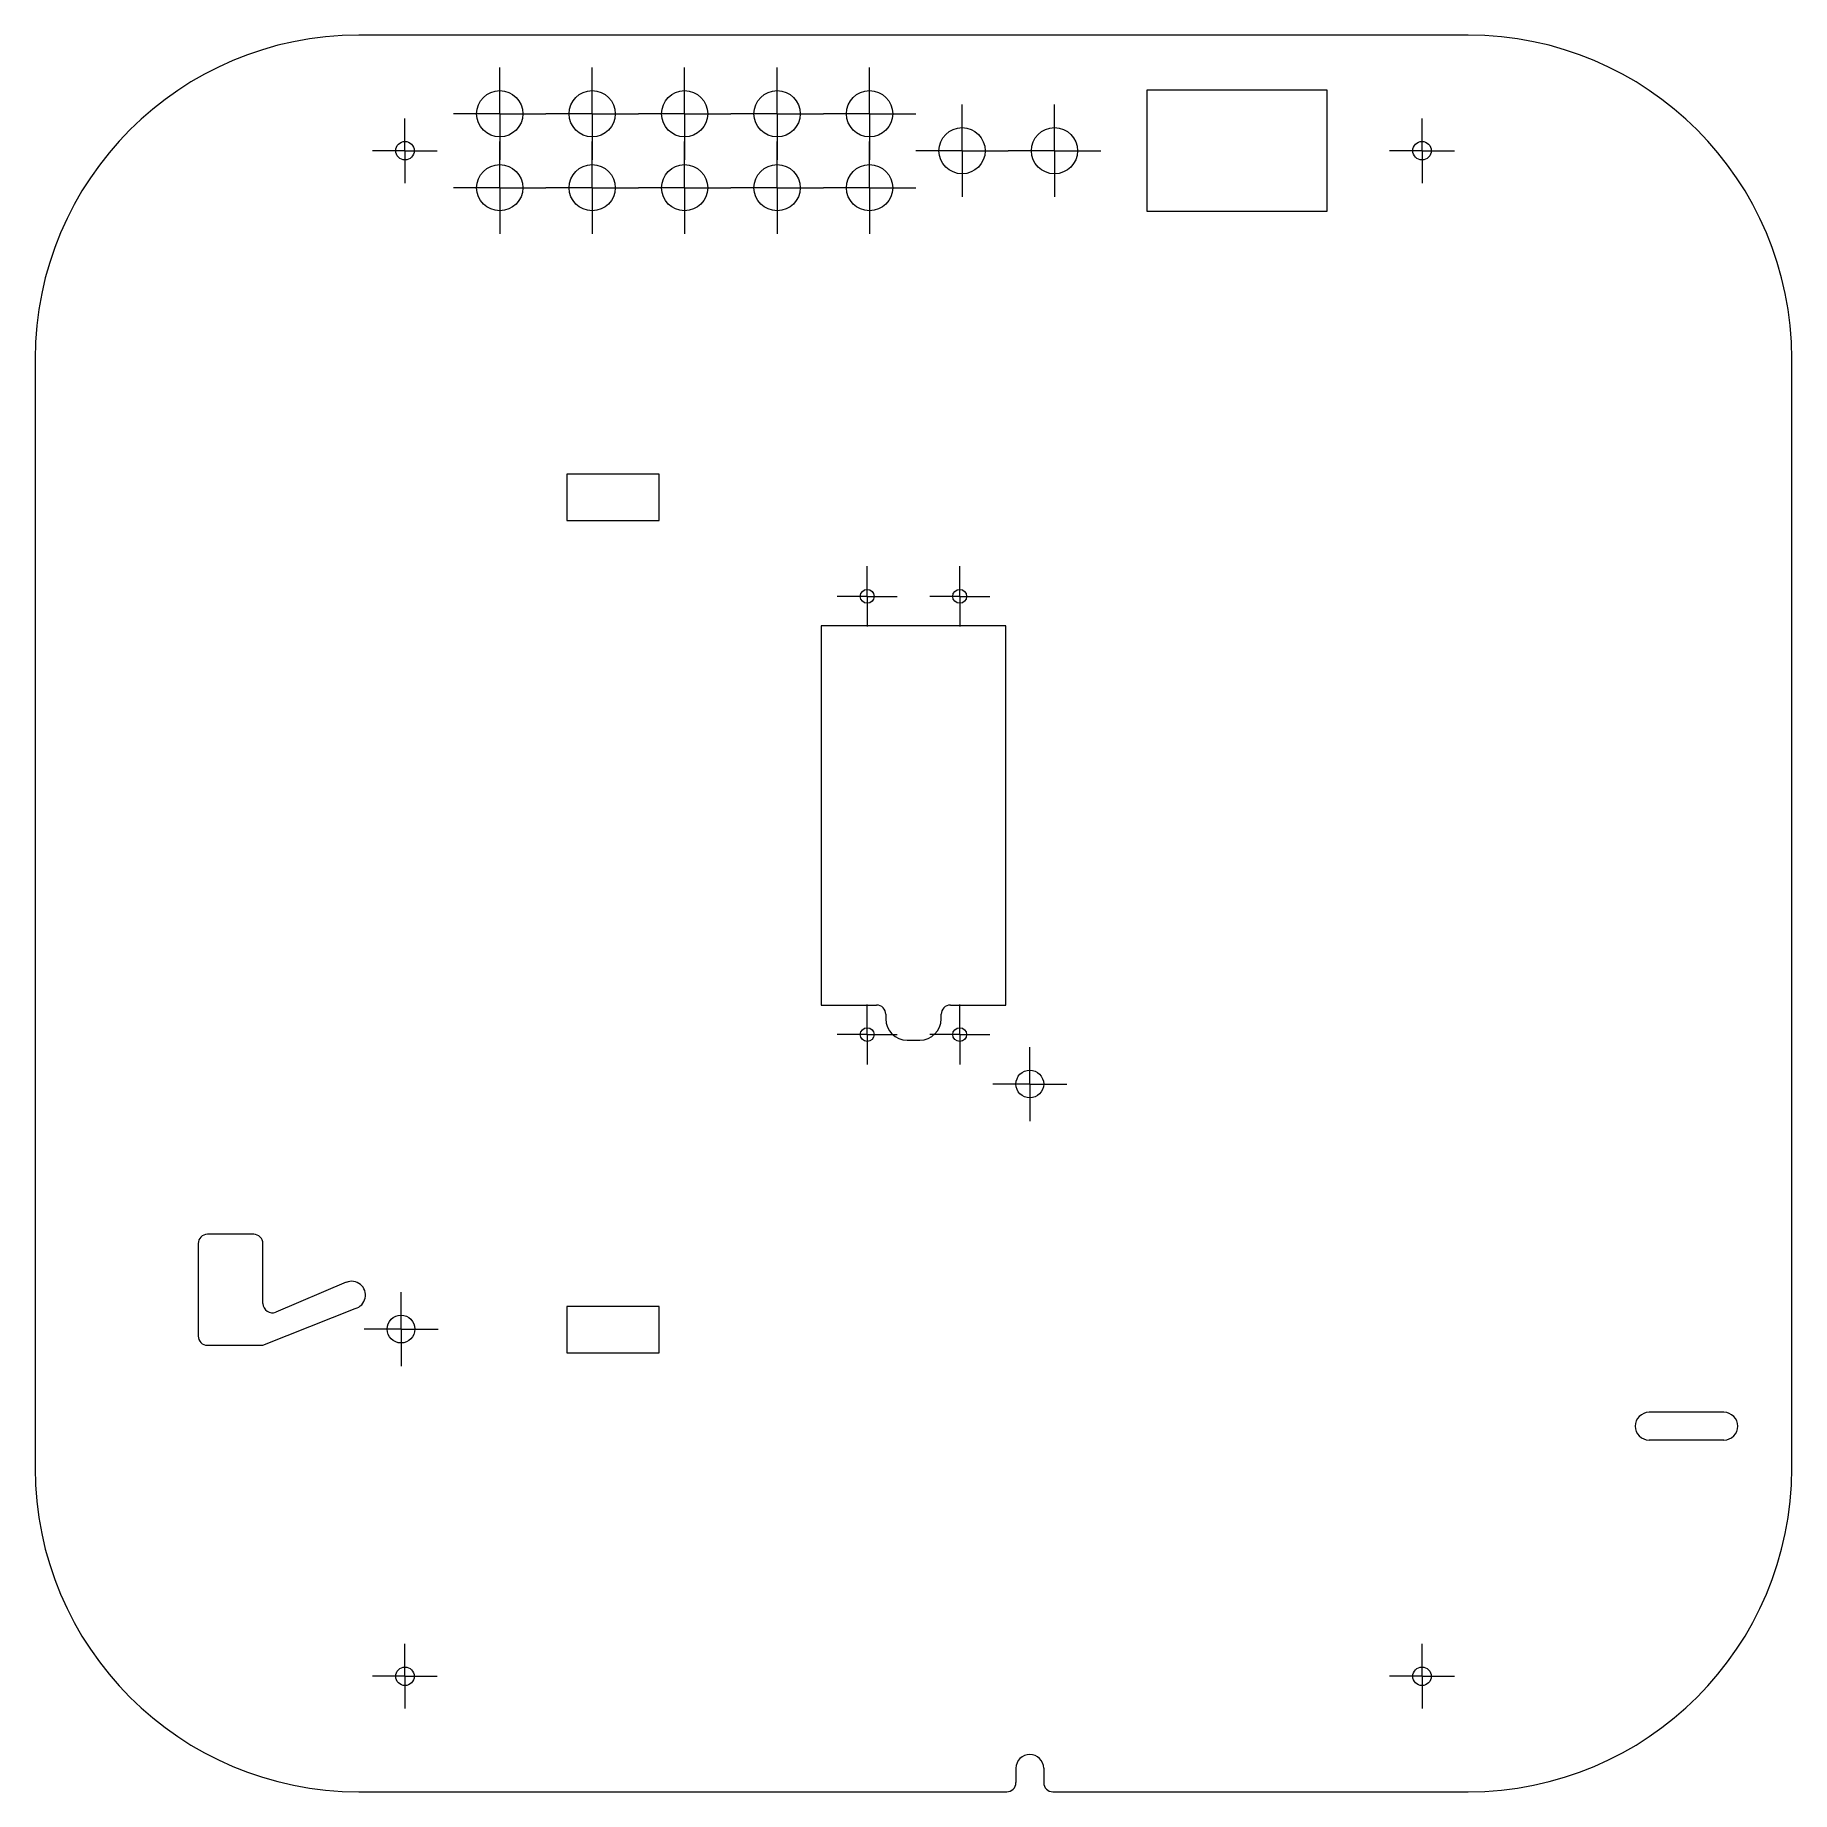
# Model space of a CAD drawing. Header units: millimetres. Extents: x 3.7 to 22.7, y 1.3 to 20.3.
import ezdxf

# ---------------------------------------------------------------- set-up
doc = ezdxf.new("R2010")
doc.units = ezdxf.units.MM

# ---------------------------------------------------------------- blocks, each defined once
blk = doc.blocks.new('SW_CENTERMARKSYMBOL_0')
at = {"color": 0, "linetype": 'Continuous', "lineweight": 0}
for p, q in [((0, 0.25), (0, 0.325)), ((0, 0), (0, 0.25)), ((-0.25, 0), (-0.325, 0)), ((0, 0), (-0.25, 0)), ((0, 0), (0, -0.25)), ((0, 0), (0.25, 0)), ((0.25, 0), (0.325, 0)), ((0, -0.25), (0, -0.325))]:
    blk.add_line(p, q, dxfattribs=at)
blk = doc.blocks.new('SW_CENTERMARKSYMBOL_1')
at = {"color": 0, "linetype": 'Continuous', "lineweight": 0}
for p, q in [((0, 0.25), (0, 0.325)), ((0, 0), (0, 0.25)), ((-0.25, 0), (-0.325, 0)), ((0, 0), (-0.25, 0)), ((0, 0), (0, -0.25)), ((0, 0), (0.25, 0)), ((0.25, 0), (0.325, 0)), ((0, -0.25), (0, -0.325))]:
    blk.add_line(p, q, dxfattribs=at)
blk = doc.blocks.new('SW_CENTERMARKSYMBOL_2')
at = {"color": 0, "linetype": 'Continuous', "lineweight": 0}
for p, q in [((0, 0.25), (0, 0.325)), ((0, 0), (0, 0.25)), ((-0.25, 0), (-0.325, 0)), ((0, 0), (-0.25, 0)), ((0, 0), (0, -0.25)), ((0, 0), (0.25, 0)), ((0.25, 0), (0.325, 0)), ((0, -0.25), (0, -0.325))]:
    blk.add_line(p, q, dxfattribs=at)
blk = doc.blocks.new('SW_CENTERMARKSYMBOL_3')
at = {"color": 0, "linetype": 'Continuous', "lineweight": 0}
for p, q in [((0, 0.25), (0, 0.325)), ((0, 0), (0, 0.25)), ((-0.25, 0), (-0.325, 0)), ((0, 0), (-0.25, 0)), ((0, 0), (0, -0.25)), ((0, 0), (0.25, 0)), ((0.25, 0), (0.325, 0)), ((0, -0.25), (0, -0.325))]:
    blk.add_line(p, q, dxfattribs=at)
blk = doc.blocks.new('SW_CENTERMARKSYMBOL_4')
at = {"color": 0, "linetype": 'Continuous', "lineweight": 0}
for p, q in [((0, 0.25), (0, 0.35)), ((0, 0), (0, 0.25)), ((-0.25, 0), (-0.35, 0)), ((0, 0), (-0.25, 0)), ((0, 0), (0, -0.25)), ((0, 0), (0.25, 0)), ((0.25, 0), (0.35, 0)), ((0, -0.25), (0, -0.35))]:
    blk.add_line(p, q, dxfattribs=at)
blk = doc.blocks.new('SW_CENTERMARKSYMBOL_5')
at = {"color": 0, "linetype": 'Continuous', "lineweight": 0}
for p, q in [((0, 0.25), (0, 0.35)), ((0, 0), (0, 0.25)), ((-0.25, 0), (-0.35, 0)), ((0, 0), (-0.25, 0)), ((0, 0), (0, -0.25)), ((0, 0), (0.25, 0)), ((0.25, 0), (0.35, 0)), ((0, -0.25), (0, -0.35))]:
    blk.add_line(p, q, dxfattribs=at)
blk = doc.blocks.new('SW_CENTERMARKSYMBOL_6')
at = {"color": 0, "linetype": 'Continuous', "lineweight": 0}
for p, q in [((0, 0.25), (0, 0.35)), ((0, 0), (0, 0.25)), ((-0.25, 0), (-0.35, 0)), ((0, 0), (-0.25, 0)), ((0, 0), (0, -0.25)), ((0, 0), (0.25, 0)), ((0.25, 0), (0.35, 0)), ((0, -0.25), (0, -0.35))]:
    blk.add_line(p, q, dxfattribs=at)
blk = doc.blocks.new('SW_CENTERMARKSYMBOL_7')
at = {"color": 0, "linetype": 'Continuous', "lineweight": 0}
for p, q in [((0, 0.25), (0, 0.35)), ((0, 0), (0, 0.25)), ((-0.25, 0), (-0.35, 0)), ((0, 0), (-0.25, 0)), ((0, 0), (0, -0.25)), ((0, 0), (0.25, 0)), ((0.25, 0), (0.35, 0)), ((0, -0.25), (0, -0.35))]:
    blk.add_line(p, q, dxfattribs=at)
blk = doc.blocks.new('SW_CENTERMARKSYMBOL_8')
at = {"color": 0, "linetype": 'Continuous', "lineweight": 0}
for p, q in [((0, 0.25), (0, 0.5)), ((0, 0), (0, 0.25)), ((-0.25, 0), (-0.5, 0)), ((0, 0), (-0.25, 0)), ((0, 0), (0, -0.25)), ((0, 0), (0.25, 0)), ((0.25, 0), (0.5, 0)), ((0, -0.25), (0, -0.5))]:
    blk.add_line(p, q, dxfattribs=at)
blk = doc.blocks.new('SW_CENTERMARKSYMBOL_9')
at = {"color": 0, "linetype": 'Continuous', "lineweight": 0}
for p, q in [((0, 0.25), (0, 0.5)), ((0, 0), (0, 0.25)), ((-0.25, 0), (-0.5, 0)), ((0, 0), (-0.25, 0)), ((0, 0), (0, -0.25)), ((0, 0), (0.25, 0)), ((0.25, 0), (0.5, 0)), ((0, -0.25), (0, -0.5))]:
    blk.add_line(p, q, dxfattribs=at)
blk = doc.blocks.new('SW_CENTERMARKSYMBOL_10')
at = {"color": 0, "linetype": 'Continuous', "lineweight": 0}
for p, q in [((0, 0.25), (0, 0.5)), ((0, 0), (0, 0.25)), ((-0.25, 0), (-0.5, 0)), ((0, 0), (-0.25, 0)), ((0, 0), (0, -0.25)), ((0, 0), (0.25, 0)), ((0.25, 0), (0.5, 0)), ((0, -0.25), (0, -0.5))]:
    blk.add_line(p, q, dxfattribs=at)
blk = doc.blocks.new('SW_CENTERMARKSYMBOL_11')
at = {"color": 0, "linetype": 'Continuous', "lineweight": 0}
for p, q in [((0, 0.25), (0, 0.5)), ((0, 0), (0, 0.25)), ((-0.25, 0), (-0.5, 0)), ((0, 0), (-0.25, 0)), ((0, 0), (0, -0.25)), ((0, 0), (0.25, 0)), ((0.25, 0), (0.5, 0)), ((0, -0.25), (0, -0.5))]:
    blk.add_line(p, q, dxfattribs=at)
blk = doc.blocks.new('SW_CENTERMARKSYMBOL_12')
at = {"color": 0, "linetype": 'Continuous', "lineweight": 0}
for p, q in [((0, 0.25), (0, 0.5)), ((0, 0), (0, 0.25)), ((-0.25, 0), (-0.5, 0)), ((0, 0), (-0.25, 0)), ((0, 0), (0, -0.25)), ((0, 0), (0.25, 0)), ((0.25, 0), (0.5, 0)), ((0, -0.25), (0, -0.5))]:
    blk.add_line(p, q, dxfattribs=at)
blk = doc.blocks.new('SW_CENTERMARKSYMBOL_13')
at = {"color": 0, "linetype": 'Continuous', "lineweight": 0}
for p, q in [((0, 0.25), (0, 0.5)), ((0, 0), (0, 0.25)), ((-0.25, 0), (-0.5, 0)), ((0, 0), (-0.25, 0)), ((0, 0), (0, -0.25)), ((0, 0), (0.25, 0)), ((0.25, 0), (0.5, 0)), ((0, -0.25), (0, -0.5))]:
    blk.add_line(p, q, dxfattribs=at)
blk = doc.blocks.new('SW_CENTERMARKSYMBOL_14')
at = {"color": 0, "linetype": 'Continuous', "lineweight": 0}
for p, q in [((0, 0.25), (0, 0.5)), ((0, 0), (0, 0.25)), ((-0.25, 0), (-0.5, 0)), ((0, 0), (-0.25, 0)), ((0, 0), (0, -0.25)), ((0, 0), (0.25, 0)), ((0.25, 0), (0.5, 0)), ((0, -0.25), (0, -0.5))]:
    blk.add_line(p, q, dxfattribs=at)
blk = doc.blocks.new('SW_CENTERMARKSYMBOL_15')
at = {"color": 0, "linetype": 'Continuous', "lineweight": 0}
for p, q in [((0, 0.25), (0, 0.5)), ((0, 0), (0, 0.25)), ((-0.25, 0), (-0.5, 0)), ((0, 0), (-0.25, 0)), ((0, 0), (0, -0.25)), ((0, 0), (0.25, 0)), ((0.25, 0), (0.5, 0)), ((0, -0.25), (0, -0.5))]:
    blk.add_line(p, q, dxfattribs=at)
blk = doc.blocks.new('SW_CENTERMARKSYMBOL_16')
at = {"color": 0, "linetype": 'Continuous', "lineweight": 0}
for p, q in [((0, 0.25), (0, 0.5)), ((0, 0), (0, 0.25)), ((-0.25, 0), (-0.5, 0)), ((0, 0), (-0.25, 0)), ((0, 0), (0, -0.25)), ((0, 0), (0.25, 0)), ((0.25, 0), (0.5, 0)), ((0, -0.25), (0, -0.5))]:
    blk.add_line(p, q, dxfattribs=at)
blk = doc.blocks.new('SW_CENTERMARKSYMBOL_17')
at = {"color": 0, "linetype": 'Continuous', "lineweight": 0}
for p, q in [((0, 0.25), (0, 0.5)), ((0, 0), (0, 0.25)), ((-0.25, 0), (-0.5, 0)), ((0, 0), (-0.25, 0)), ((0, 0), (0, -0.25)), ((0, 0), (0.25, 0)), ((0.25, 0), (0.5, 0)), ((0, -0.25), (0, -0.5))]:
    blk.add_line(p, q, dxfattribs=at)
blk = doc.blocks.new('SW_CENTERMARKSYMBOL_18')
at = {"color": 0, "linetype": 'Continuous', "lineweight": 0}
for p, q in [((0, 0.25), (0, 0.5)), ((0, 0), (0, 0.25)), ((-0.25, 0), (-0.5, 0)), ((0, 0), (-0.25, 0)), ((0, 0), (0, -0.25)), ((0, 0), (0.25, 0)), ((0.25, 0), (0.5, 0)), ((0, -0.25), (0, -0.5))]:
    blk.add_line(p, q, dxfattribs=at)
blk = doc.blocks.new('SW_CENTERMARKSYMBOL_19')
at = {"color": 0, "linetype": 'Continuous', "lineweight": 0}
for p, q in [((0, 0.25), (0, 0.5)), ((0, 0), (0, 0.25)), ((-0.25, 0), (-0.5, 0)), ((0, 0), (-0.25, 0)), ((0, 0), (0, -0.25)), ((0, 0), (0.25, 0)), ((0.25, 0), (0.5, 0)), ((0, -0.25), (0, -0.5))]:
    blk.add_line(p, q, dxfattribs=at)
blk = doc.blocks.new('SW_CENTERMARKSYMBOL_20')
at = {"color": 0, "linetype": 'Continuous', "lineweight": 0}
for p, q in [((0, 0.25), (0, 0.4)), ((0, 0), (0, 0.25)), ((-0.25, 0), (-0.4, 0)), ((0, 0), (-0.25, 0)), ((0, 0), (0, -0.25)), ((0, 0), (0.25, 0)), ((0.25, 0), (0.4, 0)), ((0, -0.25), (0, -0.4))]:
    blk.add_line(p, q, dxfattribs=at)
blk = doc.blocks.new('SW_CENTERMARKSYMBOL_21')
at = {"color": 0, "linetype": 'Continuous', "lineweight": 0}
for p, q in [((0, 0.25), (0, 0.4)), ((0, 0), (0, 0.25)), ((-0.25, 0), (-0.4, 0)), ((0, 0), (-0.25, 0)), ((0, 0), (0, -0.25)), ((0, 0), (0.25, 0)), ((0.25, 0), (0.4, 0)), ((0, -0.25), (0, -0.4))]:
    blk.add_line(p, q, dxfattribs=at)

msp = doc.modelspace()

# ---------------------------------------------------------------- linework, layer by layer
at = {"color": 7, "linetype": 'Continuous', "lineweight": 15}
for p, q in [((19.168, 20.309), (7.168, 20.309)), ((15.693, 19.714), (15.693, 18.404)), ((17.643, 19.714), (15.693, 19.714)), ((17.643, 18.404), (17.643, 19.714)), ((15.693, 18.404), (17.643, 18.404)), ((3.668, 16.809), (3.668, 4.809)), ((22.668, 4.809), (22.668, 16.809)), ((10.418, 15.559), (9.418, 15.559)), ((9.418, 15.559), (9.418, 15.059)), ((10.418, 15.059), (10.418, 15.559)), ((9.418, 15.059), (10.418, 15.059)), ((14.168, 13.919), (12.168, 13.919)), ((12.168, 13.919), (12.168, 9.819)), ((14.168, 9.819), (14.168, 13.919)), ((12.168, 9.819), (12.768, 9.819)), ((12.868, 9.719), (12.868, 9.669)), ((13.468, 9.669), (13.468, 9.719)), ((13.568, 9.819), (14.168, 9.819)), ((13.098, 9.439), (13.238, 9.439)), ((5.432, 7.239), (5.432, 6.239)), ((6.032, 7.339), (5.532, 7.339)), ((6.132, 6.59), (6.132, 7.239)), ((7.032, 6.82), (6.27, 6.497)), ((6.149, 6.146), (7.13, 6.537)), ((10.418, 6.559), (9.418, 6.559)), ((9.418, 6.559), (9.418, 6.059)), ((10.418, 6.059), (10.418, 6.559)), ((5.532, 6.139), (6.112, 6.139)), ((9.418, 6.059), (10.418, 6.059)), ((21.933, 5.414), (21.124, 5.414)), ((21.933, 5.114), (21.124, 5.114)), ((14.276, 1.564), (14.276, 1.409)), ((14.576, 1.564), (14.576, 1.409)), ((7.168, 1.309), (14.176, 1.309)), ((14.676, 1.309), (19.168, 1.309))]:
    msp.add_line(p, q, dxfattribs=at)
for centre, radius in [((8.693, 19.459), 0.25), ((9.693, 19.459), 0.25), ((10.693, 19.459), 0.25), ((11.693, 19.459), 0.25), ((12.693, 19.459), 0.25), ((13.693, 19.059), 0.25), ((14.693, 19.059), 0.25), ((7.668, 19.059), 0.1), ((18.668, 19.059), 0.1), ((8.693, 18.659), 0.25), ((9.693, 18.659), 0.25), ((10.693, 18.659), 0.25), ((11.693, 18.659), 0.25), ((12.693, 18.659), 0.25), ((12.668, 14.239), 0.075), ((13.668, 14.239), 0.075), ((12.668, 9.499), 0.075), ((13.668, 9.499), 0.075), ((14.426, 8.964), 0.15), ((7.626, 6.314), 0.15), ((7.668, 2.559), 0.1), ((18.668, 2.559), 0.1)]:
    msp.add_circle(centre, radius, dxfattribs=at)
for centre, radius, start, end in [((7.168, 16.809), 3.5, 90, 180), ((19.168, 16.809), 3.5, 0, 90), ((12.768, 9.719), 0.1, 0, 90), ((13.568, 9.719), 0.1, 90, 180), ((13.098, 9.669), 0.23, 180, 270), ((13.238, 9.669), 0.23, 270, 360), ((5.532, 7.239), 0.1, 90, 180), ((6.032, 7.239), 0.1, 0, 90), ((7.091, 6.681), 0.15, 285.2924, 112.925), ((6.232, 6.59), 0.1, 180, 292.925), ((5.532, 6.239), 0.1, 180, 270), ((6.112, 6.239), 0.1, 270, 291.733), ((21.124, 5.264), 0.15, 90, 270), ((21.933, 5.264), 0.15, 270, 90), ((7.168, 4.809), 3.5, 180, 270), ((19.168, 4.809), 3.5, 270, 0), ((14.426, 1.564), 0.15, 0, 180), ((14.176, 1.409), 0.1, 270, 0), ((14.676, 1.409), 0.1, 180, 270)]:
    msp.add_arc(centre, radius, start, end, dxfattribs=at)

# ---------------------------------------------------------------- block references
at = {"color": 7, "linetype": 'Continuous', "lineweight": 0}
for name, p in [('SW_CENTERMARKSYMBOL_13', (8.693, 19.459)), ('SW_CENTERMARKSYMBOL_12', (9.693, 19.459)), ('SW_CENTERMARKSYMBOL_11', (10.693, 19.459)), ('SW_CENTERMARKSYMBOL_10', (11.693, 19.459)), ('SW_CENTERMARKSYMBOL_9', (12.693, 19.459)), ('SW_CENTERMARKSYMBOL_4', (7.668, 19.059)), ('SW_CENTERMARKSYMBOL_19', (13.693, 19.059)), ('SW_CENTERMARKSYMBOL_18', (14.693, 19.059)), ('SW_CENTERMARKSYMBOL_7', (18.668, 19.059)), ('SW_CENTERMARKSYMBOL_8', (8.693, 18.659)), ('SW_CENTERMARKSYMBOL_14', (9.693, 18.659)), ('SW_CENTERMARKSYMBOL_15', (10.693, 18.659)), ('SW_CENTERMARKSYMBOL_16', (11.693, 18.659)), ('SW_CENTERMARKSYMBOL_17', (12.693, 18.659)), ('SW_CENTERMARKSYMBOL_3', (12.668, 14.239)), ('SW_CENTERMARKSYMBOL_1', (13.668, 14.239)), ('SW_CENTERMARKSYMBOL_2', (12.668, 9.499)), ('SW_CENTERMARKSYMBOL_0', (13.668, 9.499)), ('SW_CENTERMARKSYMBOL_21', (14.426, 8.964)), ('SW_CENTERMARKSYMBOL_20', (7.626, 6.314)), ('SW_CENTERMARKSYMBOL_5', (7.668, 2.559)), ('SW_CENTERMARKSYMBOL_6', (18.668, 2.559))]:
    msp.add_blockref(name, p, dxfattribs=at)

doc.saveas('drawing.dxf')
